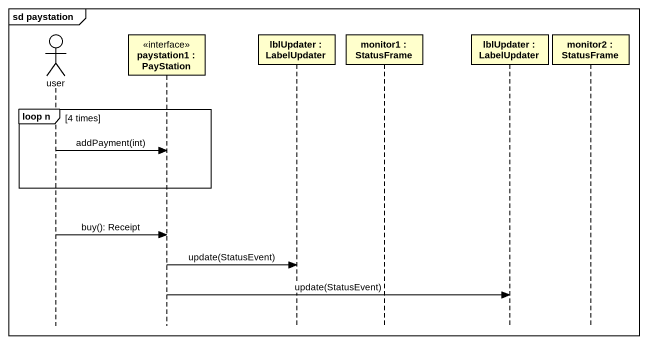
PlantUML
@startuml
mainframe sd paystation
hide footbox
actor user
participant "paystation1 : PayStation" as paystation1 <<interface>>
participant "lblUpdater : LabelUpdater" as lblUpdater
participant "monitor1 : StatusFrame" as monitor1
participant "lblUpdater : LabelUpdater" as lblUpdater_2
participant "monitor2 : StatusFrame" as monitor2

group loop n [4 times]
  user -> paystation1 : addPayment(int)
end
user -> paystation1 : buy(): Receipt
paystation1 -> lblUpdater : update(StatusEvent)
paystation1 -> lblUpdater_2 : update(StatusEvent)
@enduml
